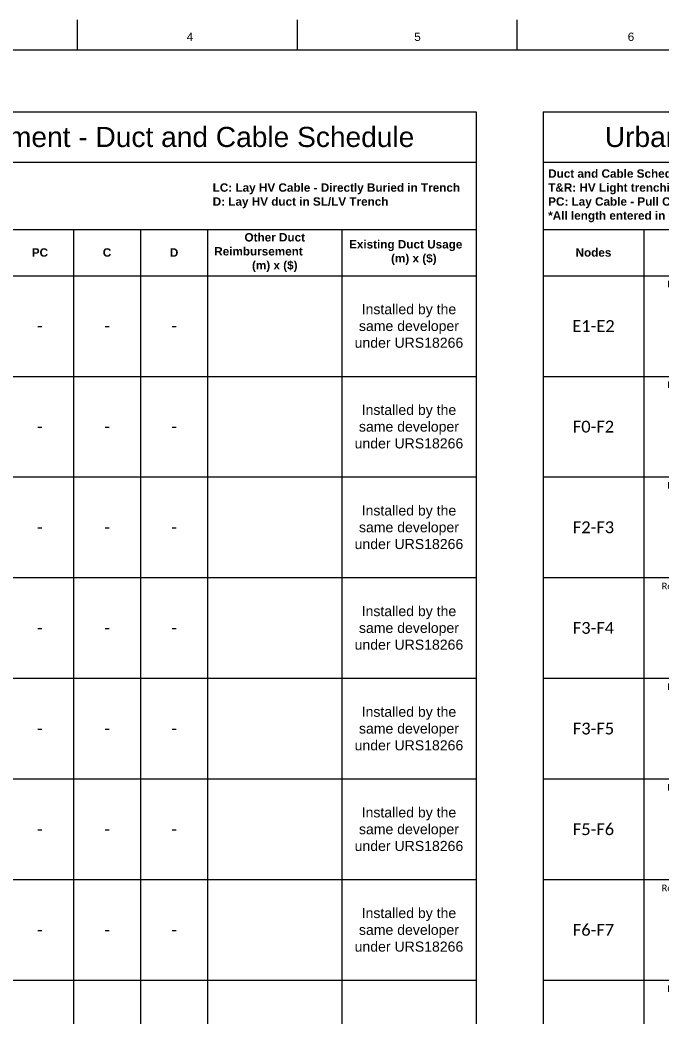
# Paper-space layout 'Duct B (2)' of a CAD drawing. Header units: metres, sheet in millimetres. Extents: x -9 to 824, y -9 to 577.
# Drawn here: x 194 to 385.4, y 280.2 to 577.4 of the extents above; entities that cross this region are included whole.
import ezdxf
from ezdxf.enums import TextEntityAlignment as Align

# ---------------------------------------------------------------- set-up
doc = ezdxf.new("R2010")
doc.units = ezdxf.units.M
doc.layers.get('0').update_dxf_attribs({"color": 6})
doc.layers.add('Notes', color=7, linetype='Continuous')
doc.styles.add('ARIAL', font='arial.ttf', dxfattribs={"height": 2})
doc.styles.get("Standard").update_dxf_attribs({"font": 'arial.ttf'})

# ---------------------------------------------------------------- blocks, each defined once
blk = doc.blocks.new('A1_FRAME_TITLE')
at = {"layer": 'Notes'}
for p, q in [((220.16, 574.39), (220.16, 583.39)), ((285.67, 574.39), (285.67, 583.39)), ((351.17, 574.39), (351.17, 583.39))]:
    blk.add_line(p, q, dxfattribs=at)
at = {"layer": 'Notes', "flags": 128}
blk.add_lwpolyline([(824.37, 574.39), (149.5, 574.39)], dxfattribs=at)
at = {"layer": 'Notes', "style": 'ARIAL'}
for s, p in [('4', (252.67, 577.12)), ('5', (320.5, 577.12)), ('6', (384.13, 577.12))]:
    blk.add_text(s, height=2.5, dxfattribs=at).set_placement(p)
at = {"layer": 'Notes', "style": 'ARIAL', "flags": 8}
blk.add_attdef('VERSION_NO', text='', height=1.5, rotation=90, dxfattribs=at).set_placement((261.75, 40.04), align=Align.MIDDLE_CENTER)
at = {"layer": 'Notes', "style": 'ARIAL'}
for tag, height, p in [('CAP_NO', 2, (496.37, 44.97)), ('IE_NUM', 2, (496.37, 38.97)), ('REF_1', 2, (321.87, 32.97)), ('GEN_WO', 2.5, (427.37, 32.97)), ('HV_SWITCH', 2, (496.37, 32.97)), ('REF_2', 2, (321.87, 26.97)), ('OH_WO', 2.5, (427.37, 26.97)), ('UBD_REF', 2, (496.37, 26.97)), ('REF_3', 2, (321.87, 20.97)), ('UG_WO', 2.5, (427.37, 20.97)), ('GIS_MAP_No', 2, (496.37, 20.97)), ('REF_4', 2, (321.87, 14.97)), ('SUB_WO', 2.5, (427.37, 14.97)), ('HV_OP_DIAG', 2, (496.37, 14.97)), ('LGA', 2, (496.37, 8.97))]:
    blk.add_attdef(tag, text='', height=height, dxfattribs=at).set_placement(p, align=Align.MIDDLE_LEFT)
for tag, height, p in [('T1', 4, (679.37, 41.13)), ('T2', 4, (679.37, 35.13)), ('REF_No_1', 2.5, (306.87, 32.97)), ('T3', 4, (679.37, 29.13)), ('REF_No_2', 2.5, (306.87, 26.97)), ('DRAWN', 2.5, (561.87, 25.97)), ('T4', 4, (679.37, 23.13)), ('NUM', 8, (791.37, 20.97)), ('REV', 8, (819.37, 20.97)), ('REF_No_3', 2.5, (306.87, 20.97)), ('DATE', 2.5, (561.87, 17.97)), ('T5', 4, (679.37, 17.13)), ('REF_No_4', 2.5, (306.87, 14.97)), ('T6', 4, (679.37, 11.13)), ('CHD', 2.5, (561.87, 9.97)), ('DESIGN', 2.5, (601.87, 9.97)), ('NS', 2.5, (789.8, 8.94)), ('SHTS', 2.5, (804.81, 8.95))]:
    blk.add_attdef(tag, text='', height=height, dxfattribs=at).set_placement(p, align=Align.MIDDLE_CENTER)
blk.add_attdef('scale', text='', height=2.5, dxfattribs=at).set_placement((560.29, 33.27), align=Align.CENTER)
blk.add_attdef('ExportID', (9.08, 2.39), '', height=2.5, dxfattribs=at)
at = {"layer": 'Notes', "style": 'ARIAL', "flags": 1}
for tag, p, height in [('ProjectType', (14.17, -26.8), 2.5), ('ProjectNumber', (23.56, -26.82), 0.1), ('DrawingNumber', (35.51, -26.8), 0.1), ('ProjectDescription', (47.56, -26.83), 0.1), ('ExportDate', (60.28, -26.79), 2.5), ('ExportUserName', (69.15, -26.8), 2.5), ('DesignerCompanyName', (81.48, -26.79), 2.5), ('ExportAreaOfInterest', (97.1, -26.81), 2.5), ('GIS_SUCCESS', (112, -26.78), 2.5), ('CAD_SUCCESS', (121.79, -26.78), 2.5), ('DEPOTCODE', (132.11, -26.88), 2.5), ('ExportCategories', (140.08, -26.8), 2.5), ('Comments', (154.38, -26.88), 2.5)]:
    blk.add_attdef(tag, p, '', height=height, dxfattribs=at)
blk = doc.blocks.new('*T437')
at = {"layer": 'Notes', "color": 0, "linetype": 'ByBlock', "lineweight": -2, "transparency": 16777216}
for p, q in [((0, 0), (300, 0)), ((0, 0), (0, -48.82)), ((300, 0), (300, -48.82)), ((0, -15), (300, -15)), ((0, -35), (300, -35)), ((30, -35), (30, -48.82)), ((70, -35), (70, -48.82)), ((100, -35), (100, -48.82)), ((120, -35), (120, -48.82)), ((140, -35), (140, -48.82)), ((160, -35), (160, -48.82)), ((180, -35), (180, -48.82)), ((200, -35), (200, -48.82)), ((220, -35), (220, -48.82)), ((260, -35), (260, -48.82)), ((0, -48.82), (30, -48.82)), ((100, -48.82), (120, -48.82)), ((220, -48.82), (300, -48.82))]:
    blk.add_line(p, q, dxfattribs=at)
at = {"layer": 'Notes', "linetype": 'ByBlock', "lineweight": -2, "transparency": 16777216}
for p, q in [((0, -48.82), (0, -468.82)), ((30, -48.82), (100, -48.82)), ((30, -48.82), (30, -468.82)), ((70, -48.82), (70, -468.82)), ((100, -48.82), (100, -468.82)), ((120, -48.82), (220, -48.82)), ((120, -48.82), (120, -468.82)), ((140, -48.82), (140, -468.82)), ((160, -48.82), (160, -468.82)), ((180, -48.82), (180, -468.82)), ((200, -48.82), (200, -468.82)), ((220, -48.82), (220, -468.82)), ((260, -48.82), (260, -468.82)), ((300, -48.82), (300, -468.82)), ((0, -78.82), (300, -78.82)), ((0, -108.82), (300, -108.82)), ((0, -138.82), (300, -138.82)), ((0, -168.82), (300, -168.82)), ((0, -198.82), (300, -198.82)), ((0, -228.82), (300, -228.82)), ((0, -258.82), (300, -258.82)), ((0, -288.82), (300, -288.82)), ((0, -318.82), (300, -318.82)), ((0, -348.82), (300, -348.82)), ((0, -378.82), (300, -378.82)), ((0, -408.82), (300, -408.82)), ((0, -438.82), (300, -438.82)), ((0, -468.82), (300, -468.82))]:
    blk.add_line(p, q, dxfattribs=at)
at = {"layer": 'Notes', "color": 0, "lineweight": 35, "transparency": 16777216}
for s, insert, char_height, width, attachment_point in [('Urban Subdivision Related Reimbursement - Duct and Cable Schedule', (150, -7.5), 6, 297, 5), ('{\\fArial|b1|i0|c0|p34;Duct and Cable Schedule codes:\\PT&R: HV Light trenching & reinstatement\\PPC: Lay Cable - Pull Conductor through Ducts\\P*All length entered in meters (m)}', (1.5, -25), 2.5, 97, 4), ('{\\fArial|b1|i0|c0|p34;LD: Lay HV 125mm Ducts in Trench\\PC: Cable - Materials}', (101.5, -25), 2.5, 117, 4), ('{\\fArial|b1|i0|c0|p34;LC: Lay HV Cable - Directly Buried in Trench\\PD: Lay HV duct in SL/LV Trench}', (221.5, -25), 2.5, 77, 4), ('{\\fArial|b1|i0|c0|p34;Route Length     (m)}', (85, -41.91), 2.5, 27, 5), ('{\\fArial|b1|i0|c0|p34;Other Duct Reimbursement            (m) x ($) }', (240, -41.91), 2.5, 37, 5), ('{\\fArial|b1|i0|c0|p34;Existing Duct Usage       (m) x ($)}', (280, -41.91), 2.5, 37, 5), ('{\\fArial|b1|i0|c0|p34;Nodes}', (15, -41.91), 2.5, 27, 5), ('{\\fArial|b1|i0|c0|p34;Configuration}', (50, -41.91), 2.5, 37, 5), ('{\\fArial|b1|i0|c0|p34;T&R}', (110, -41.91), 2.5, 17, 5), ('{\\fArial|b1|i0|c0|p34;LD}', (130, -41.91), 2.5, 17, 5), ('{\\fArial|b1|i0|c0|p34;LC}', (150, -41.91), 2.5, 17, 5), ('{\\fArial|b1|i0|c0|p34;PC}', (170, -41.91), 2.5, 17, 5), ('{\\fArial|b1|i0|c0|p34;C}', (190, -41.91), 2.5, 17, 5), ('{\\fArial|b1|i0|c0|p34;D}', (210, -41.91), 2.5, 17, 5), ('{\\fCalibri|b0|i0|c0;\\C7;Existing Ducts', (50, -50.32), 2, 37, 2), ('Installed by the same developer under URS18266', (280, -63.82), 3, 37, 5), ('{\\fCalibri|b0|i0|c0;\\C7;A0-B2', (15, -63.82), 3.5278, 27, 5), ('{\\fCalibri|b0|i0|c0|p34;\\C7;28', (85, -63.82), 3.5278, 27, 5), ('{\\fCalibri|b0|i0|c0;\\C7;-', (110, -63.82), 3.5278, 17, 5), ('{\\fCalibri|b0|i0|c0;\\C7;-', (130, -63.82), 3.5278, 17, 5), ('{\\fCalibri|b0|i0|c0;\\C7;-', (150, -63.82), 3.5278, 17, 5), ('{\\fCalibri|b0|i0|c0;\\C7;-', (170, -63.82), 3.5278, 17, 5), ('{\\fCalibri|b0|i0|c0;\\C7;-', (190, -63.82), 3.5278, 17, 5), ('{\\fCalibri|b0|i0|c0;\\C7;-', (210, -63.82), 3.5278, 17, 5), ('{\\fCalibri|b0|i0|c0;\\C7;', (240, -63.82), 3.5278, 37, 5), ('{\\fCalibri|b0|i0|c0;\\C7;Existing Ducts', (50, -80.32), 2, 37, 2), ('Installed by the same developer under URS18266', (280, -93.82), 3, 37, 5), ('{\\fCalibri|b0|i0|c0;\\C7;B2-B3', (15, -93.82), 3.5278, 27, 5), ('{\\fCalibri|b0|i0|c0;\\C7;56', (85, -93.82), 3.5278, 27, 5), ('{\\fCalibri|b0|i0|c0;\\C7;-', (110, -93.82), 3.5278, 17, 5), ('{\\fCalibri|b0|i0|c0;\\C7;-', (130, -93.82), 3.5278, 17, 5), ('{\\fCalibri|b0|i0|c0;\\C7;-', (150, -93.82), 3.5278, 17, 5), ('{\\fCalibri|b0|i0|c0;\\C7;-', (170, -93.82), 3.5278, 17, 5), ('{\\fCalibri|b0|i0|c0;\\C7;-', (190, -93.82), 3.5278, 17, 5), ('{\\fCalibri|b0|i0|c0;\\C7;-', (210, -93.82), 3.5278, 17, 5), ('{\\fCalibri|b0|i0|c0;\\C7;', (240, -93.82), 3.5278, 37, 5), ('{\\fCalibri|b0|i0|c0;\\C7;Existing Ducts', (50, -110.32), 2, 37, 2), ('Installed by the same developer under URS18266', (280, -123.82), 3, 37, 5), ('{\\fCalibri|b0|i0|c0;\\C7;B3-D0', (15, -123.82), 3.5278, 27, 5), ('{\\fCalibri|b0|i0|c0;\\C7;7', (85, -123.82), 3.5278, 27, 5), ('{\\fCalibri|b0|i0|c0;\\C7;-', (110, -123.82), 3.5278, 17, 5), ('{\\fCalibri|b0|i0|c0;\\C7;-', (130, -123.82), 3.5278, 17, 5), ('{\\fCalibri|b0|i0|c0;\\C7;-', (150, -123.82), 3.5278, 17, 5), ('{\\fCalibri|b0|i0|c0;\\C7;-', (170, -123.82), 3.5278, 17, 5), ('{\\fCalibri|b0|i0|c0;\\C7;-', (190, -123.82), 3.5278, 17, 5), ('{\\fCalibri|b0|i0|c0;\\C7;-', (210, -123.82), 3.5278, 17, 5), ('{\\fCalibri|b0|i0|c0;\\C7;', (240, -123.82), 3.5278, 37, 5), ('{\\fCalibri|b0|i0|c0;\\C7;Existing Ducts', (50, -140.32), 2, 37, 2), ('Installed by the same developer under URS18266', (280, -153.82), 3, 37, 5), ('{\\fCalibri|b0|i0|c0;\\C7;D0-D3', (15, -153.82), 3.5278, 27, 5), ('{\\fCalibri|b0|i0|c0;\\C7;18', (85, -153.82), 3.5278, 27, 5), ('{\\fCalibri|b0|i0|c0;\\C7;-', (110, -153.82), 3.5278, 17, 5), ('{\\fCalibri|b0|i0|c0;\\C7;-', (130, -153.82), 3.5278, 17, 5), ('{\\fCalibri|b0|i0|c0;\\C7;-', (150, -153.82), 3.5278, 17, 5), ('{\\fCalibri|b0|i0|c0;\\C7;-', (170, -153.82), 3.5278, 17, 5), ('{\\fCalibri|b0|i0|c0;\\C7;-', (190, -153.82), 3.5278, 17, 5), ('{\\fCalibri|b0|i0|c0;\\C7;-', (210, -153.82), 3.5278, 17, 5), ('{\\fCalibri|b0|i0|c0;\\C7;', (240, -153.82), 3.5278, 37, 5), ('{\\fCalibri|b0|i0|c0;\\C7;Existing Ducts', (50, -170.32), 2, 37, 2), ('Installed by the same developer under URS18266', (280, -183.82), 3, 37, 5), ('{\\fCalibri|b0|i0|c0;\\C7;D3-Z', (15, -183.82), 3.5278, 27, 5), ('{\\fCalibri|b0|i0|c0;\\C7;32', (85, -183.82), 3.5278, 27, 5), ('{\\fCalibri|b0|i0|c0;\\C7;-', (110, -183.82), 3.5278, 17, 5), ('{\\fCalibri|b0|i0|c0;\\C7;-', (130, -183.82), 3.5278, 17, 5), ('{\\fCalibri|b0|i0|c0;\\C7;-', (150, -183.82), 3.5278, 17, 5), ('{\\fCalibri|b0|i0|c0;\\C7;-', (170, -183.82), 3.5278, 17, 5), ('{\\fCalibri|b0|i0|c0;\\C7;-', (190, -183.82), 3.5278, 17, 5), ('{\\fCalibri|b0|i0|c0;\\C7;-', (210, -183.82), 3.5278, 17, 5), ('{\\fCalibri|b0|i0|c0;\\C7;', (240, -183.82), 3.5278, 37, 5), ('{\\fCalibri|b0|i0|c0;\\C7;Road Crossing Installed Under DTE', (50, -200.32), 2, 37, 2), ('Installed by the same developer under URS18266', (280, -213.82), 3, 37, 5), ('{\\fCalibri|b0|i0|c0;\\C7;Z-E0', (15, -213.82), 3.5278, 27, 5), ('{\\fCalibri|b0|i0|c0;\\C7;31', (85, -213.82), 3.5278, 27, 5), ('{\\fCalibri|b0|i0|c0;\\C7;-', (110, -213.82), 3.5278, 17, 5), ('{\\fCalibri|b0|i0|c0;\\C7;-', (130, -213.82), 3.5278, 17, 5), ('{\\fCalibri|b0|i0|c0;\\C7;-', (150, -213.82), 3.5278, 17, 5), ('{\\fCalibri|b0|i0|c0;\\C7;-', (170, -213.82), 3.5278, 17, 5), ('{\\fCalibri|b0|i0|c0;\\C7;-', (190, -213.82), 3.5278, 17, 5), ('{\\fCalibri|b0|i0|c0;\\C7;-', (210, -213.82), 3.5278, 17, 5), ('{\\fCalibri|b0|i0|c0;\\C7;', (240, -213.82), 3.5278, 37, 5), ('{\\fCalibri|b0|i0|c0;\\C7;Road Crossing Installed Under DTE', (50, -230.32), 2, 37, 2), ('Installed by the same developer under URS18266', (280, -243.82), 3, 37, 5), ('{\\fCalibri|b0|i0|c0;\\C7;E0-E3', (15, -243.82), 3.5278, 27, 5), ('{\\fCalibri|b0|i0|c0;\\C7;13', (85, -243.82), 3.5278, 27, 5), ('{\\fCalibri|b0|i0|c0;\\C7;-', (110, -243.82), 3.5278, 17, 5), ('{\\fCalibri|b0|i0|c0;\\C7;-', (130, -243.82), 3.5278, 17, 5), ('{\\fCalibri|b0|i0|c0;\\C7;-', (150, -243.82), 3.5278, 17, 5), ('{\\fCalibri|b0|i0|c0;\\C7;-', (170, -243.82), 3.5278, 17, 5), ('{\\fCalibri|b0|i0|c0;\\C7;-', (190, -243.82), 3.5278, 17, 5), ('{\\fCalibri|b0|i0|c0;\\C7;-', (210, -243.82), 3.5278, 17, 5), ('{\\fCalibri|b0|i0|c0;\\C7;', (240, -243.82), 3.5278, 37, 5), ('{\\fCalibri|b0|i0|c0;\\C7;New Footpath Ducts', (50, -260.32), 2, 37, 2), ('{\\fCalibri|b0|i0|c0;\\C7;E3-E4', (15, -273.82), 3.5278, 27, 5), ('{\\fCalibri|b0|i0|c0;\\C7;13', (85, -273.82), 3.5278, 27, 5), ('{\\fCalibri|b0|i0|c0;\\C7;-', (110, -273.82), 3.5278, 17, 5), ('{\\fCalibri|b0|i0|c0;\\C7;-', (130, -273.82), 3.5278, 17, 5), ('{\\fCalibri|b0|i0|c0;\\C7;-', (150, -273.82), 3.5278, 17, 5), ('{\\fCalibri|b0|i0|c0;\\C7;-', (170, -273.82), 3.5278, 17, 5), ('{\\fCalibri|b0|i0|c0;\\C7;-', (190, -273.82), 3.5278, 17, 5), ('{\\fCalibri|b0|i0|c0;\\C7;-', (210, -273.82), 3.5278, 17, 5), ('{\\fCalibri|b0|i0|c0;\\C7;', (240, -273.82), 3.5278, 37, 5), ('{\\fCalibri|b0|i0|c0;\\C7;-', (280, -273.82), 3.5278, 37, 5), ('{\\fCalibri|b0|i0|c0;\\C7;New Footpath Ducts', (50, -290.32), 2, 37, 2), ('{\\fCalibri|b0|i0|c0;\\C7;E4-F0', (15, -303.82), 3.5278, 27, 5), ('{\\fCalibri|b0|i0|c0;\\C7;27', (85, -303.82), 3.5278, 27, 5), ('{\\fCalibri|b0|i0|c0;\\C7;-', (110, -303.82), 3.5278, 17, 5), ('{\\fCalibri|b0|i0|c0;\\C7;-', (130, -303.82), 3.5278, 17, 5), ('{\\fCalibri|b0|i0|c0;\\C7;-', (150, -303.82), 3.5278, 17, 5), ('{\\fCalibri|b0|i0|c0;\\C7;-', (170, -303.82), 3.5278, 17, 5), ('{\\fCalibri|b0|i0|c0;\\C7;-', (190, -303.82), 3.5278, 17, 5), ('{\\fCalibri|b0|i0|c0;\\C7;-', (210, -303.82), 3.5278, 17, 5), ('{\\fCalibri|b0|i0|c0;\\C7;', (240, -303.82), 3.5278, 37, 5), ('{\\fCalibri|b0|i0|c0;\\C7;-', (280, -303.82), 3.5278, 37, 5), ('{\\fCalibri|b0|i0|c0;\\C7;Road Crossing Installed Under DTE', (50, -320.32), 2, 37, 2), ('{\\fCalibri|b0|i0|c0;\\C7;F0-F1', (15, -333.82), 3.5278, 27, 5), ('{\\fCalibri|b0|i0|c0;\\C7;18', (85, -333.82), 3.5278, 27, 5), ('{\\fCalibri|b0|i0|c0;\\C7;-', (110, -333.82), 3.5278, 17, 5), ('{\\fCalibri|b0|i0|c0;\\C7;-', (130, -333.82), 3.5278, 17, 5), ('{\\fCalibri|b0|i0|c0;\\C7;-', (150, -333.82), 3.5278, 17, 5), ('{\\fCalibri|b0|i0|c0;\\C7;-', (170, -333.82), 3.5278, 17, 5), ('{\\fCalibri|b0|i0|c0;\\C7;-', (190, -333.82), 3.5278, 17, 5), ('{\\fCalibri|b0|i0|c0;\\C7;-', (210, -333.82), 3.5278, 17, 5), ('{\\fCalibri|b0|i0|c0;\\C7;', (240, -333.82), 3.5278, 37, 5), ('{\\fCalibri|b0|i0|c0;\\C7;-', (280, -333.82), 3.5278, 37, 5), ('{\\fCalibri|b0|i0|c0;\\C7;New Footpath Ducts', (50, -350.32), 2, 37, 2), ('{\\fCalibri|b0|i0|c0;\\C7;F1-E5', (15, -363.82), 3.5278, 27, 5), ('{\\fCalibri|b0|i0|c0;\\C7;6', (85, -363.82), 3.5278, 27, 5), ('{\\fCalibri|b0|i0|c0;\\C7;-', (110, -363.82), 3.5278, 17, 5), ('{\\fCalibri|b0|i0|c0;\\C7;-', (130, -363.82), 3.5278, 17, 5), ('{\\fCalibri|b0|i0|c0;\\C7;-', (150, -363.82), 3.5278, 17, 5), ('{\\fCalibri|b0|i0|c0;\\C7;-', (170, -363.82), 3.5278, 17, 5), ('{\\fCalibri|b0|i0|c0;\\C7;-', (190, -363.82), 3.5278, 17, 5), ('{\\fCalibri|b0|i0|c0;\\C7;-', (210, -363.82), 3.5278, 17, 5), ('{\\fCalibri|b0|i0|c0;\\C7;', (240, -363.82), 3.5278, 37, 5), ('{\\fCalibri|b0|i0|c0;\\C7;-', (280, -363.82), 3.5278, 37, 5), ('{\\fCalibri|b0|i0|c0;\\C7;New Footpath Ducts', (50, -380.32), 2, 37, 2), ('{\\fCalibri|b0|i0|c0;\\C7;E5-E6', (15, -393.82), 3.5278, 27, 5), ('{\\fCalibri|b0|i0|c0;\\C7;13', (85, -393.82), 3.5278, 27, 5), ('{\\fCalibri|b0|i0|c0;\\C7;-', (110, -393.82), 3.5278, 17, 5), ('{\\fCalibri|b0|i0|c0;\\C7;-', (130, -393.82), 3.5278, 17, 5), ('{\\fCalibri|b0|i0|c0;\\C7;-', (150, -393.82), 3.5278, 17, 5), ('{\\fCalibri|b0|i0|c0;\\C7;-', (170, -393.82), 3.5278, 17, 5), ('{\\fCalibri|b0|i0|c0;\\C7;-', (190, -393.82), 3.5278, 17, 5), ('{\\fCalibri|b0|i0|c0;\\C7;-', (210, -393.82), 3.5278, 17, 5), ('{\\fCalibri|b0|i0|c0;\\C7;', (240, -393.82), 3.5278, 37, 5), ('{\\fCalibri|b0|i0|c0;\\C7;-', (280, -393.82), 3.5278, 37, 5), ('{\\fCalibri|b0|i0|c0;\\C7;New Footpath Ducts', (50, -410.32), 2, 37, 2), ('{\\fCalibri|b0|i0|c0;\\C7;E6-E7', (15, -423.82), 3.5278, 27, 5), ('{\\fCalibri|b0|i0|c0;\\C7;16', (85, -423.82), 3.5278, 27, 5), ('{\\fCalibri|b0|i0|c0;\\C7;-', (110, -423.82), 3.5278, 17, 5), ('{\\fCalibri|b0|i0|c0;\\C7;-', (130, -423.82), 3.5278, 17, 5), ('{\\fCalibri|b0|i0|c0;\\C7;-', (150, -423.82), 3.5278, 17, 5), ('{\\fCalibri|b0|i0|c0;\\C7;-', (170, -423.82), 3.5278, 17, 5), ('{\\fCalibri|b0|i0|c0;\\C7;-', (190, -423.82), 3.5278, 17, 5), ('{\\fCalibri|b0|i0|c0;\\C7;-', (210, -423.82), 3.5278, 17, 5), ('{\\fCalibri|b0|i0|c0;\\C7;', (240, -423.82), 3.5278, 37, 5), ('{\\fCalibri|b0|i0|c0;\\C7;-', (280, -423.82), 3.5278, 37, 5), ('{\\fCalibri|b0|i0|c0;\\C7;New Footpath Ducts', (50, -440.32), 2, 37, 2), ('{\\fCalibri|b0|i0|c0;\\C7;E0-E1', (15, -453.82), 3.5278, 27, 5), ('{\\fCalibri|b0|i0|c0;\\C7;70', (85, -453.82), 3.5278, 27, 5), ('{\\fCalibri|b0|i0|c0;\\C7;-', (110, -453.82), 3.5278, 17, 5), ('{\\fCalibri|b0|i0|c0;\\C7;-', (130, -453.82), 3.5278, 17, 5), ('{\\fCalibri|b0|i0|c0;\\C7;-', (150, -453.82), 3.5278, 17, 5), ('{\\fCalibri|b0|i0|c0;\\C7;-', (170, -453.82), 3.5278, 17, 5), ('{\\fCalibri|b0|i0|c0;\\C7;-', (190, -453.82), 3.5278, 17, 5), ('{\\fCalibri|b0|i0|c0;\\C7;-', (210, -453.82), 3.5278, 17, 5), ('{\\fCalibri|b0|i0|c0;\\C7;', (240, -453.82), 3.5278, 37, 5), ('{\\fCalibri|b0|i0|c0;\\C7;-', (280, -453.82), 3.5278, 37, 5)]:
    blk.add_mtext(s, dxfattribs=dict(at, insert=insert, char_height=char_height, width=width, attachment_point=attachment_point))
blk = doc.blocks.new('*T438')
at = {"layer": 'Notes', "color": 0, "linetype": 'ByBlock', "lineweight": -2, "transparency": 16777216}
for p, q in [((0, 0), (300, 0)), ((0, 0), (0, -48.82)), ((300, 0), (300, -48.82)), ((0, -15), (300, -15)), ((0, -35), (300, -35)), ((30, -35), (30, -48.82)), ((70, -35), (70, -48.82)), ((100, -35), (100, -48.82)), ((120, -35), (120, -48.82)), ((140, -35), (140, -48.82)), ((160, -35), (160, -48.82)), ((180, -35), (180, -48.82)), ((200, -35), (200, -48.82)), ((220, -35), (220, -48.82)), ((260, -35), (260, -48.82)), ((0, -48.82), (30, -48.82)), ((100, -48.82), (120, -48.82)), ((220, -48.82), (300, -48.82)), ((0, -408.82), (0, -468.82)), ((0, -438.82), (30, -438.82)), ((30, -438.82), (30, -468.82)), ((0, -468.82), (70, -468.82))]:
    blk.add_line(p, q, dxfattribs=at)
at = {"layer": 'Notes', "linetype": 'ByBlock', "lineweight": -2, "transparency": 16777216}
for p, q in [((0, -48.82), (0, -408.82)), ((30, -48.82), (100, -48.82)), ((30, -48.82), (30, -438.82)), ((70, -48.82), (70, -468.82)), ((100, -48.82), (100, -468.82)), ((120, -48.82), (220, -48.82)), ((120, -48.82), (120, -468.82)), ((140, -48.82), (140, -468.82)), ((160, -48.82), (160, -468.82)), ((180, -48.82), (180, -468.82)), ((200, -48.82), (200, -468.82)), ((220, -48.82), (220, -468.82)), ((260, -48.82), (260, -468.82)), ((300, -48.82), (300, -468.82)), ((0, -78.82), (300, -78.82)), ((0, -108.82), (300, -108.82)), ((0, -138.82), (300, -138.82)), ((0, -168.82), (300, -168.82)), ((0, -198.82), (300, -198.82)), ((0, -228.82), (300, -228.82)), ((0, -258.82), (300, -258.82)), ((0, -288.82), (300, -288.82)), ((0, -318.82), (300, -318.82)), ((0, -348.82), (300, -348.82)), ((0, -378.82), (300, -378.82)), ((0, -408.82), (300, -408.82)), ((30, -438.82), (300, -438.82)), ((70, -468.82), (300, -468.82))]:
    blk.add_line(p, q, dxfattribs=at)
at = {"layer": 'Notes', "color": 0, "lineweight": 35, "transparency": 16777216}
for s, insert, char_height, width, attachment_point in [('Urban Subdivision Related Reimbursement - Duct and Cable Schedule', (150, -7.5), 6, 297, 5), ('{\\fArial|b1|i0|c0|p34;Duct and Cable Schedule codes:\\PT&R: HV Light trenching & reinstatement\\PPC: Lay Cable - Pull Conductor through Ducts\\P*All length entered in meters (m)}', (1.5, -25), 2.5, 97, 4), ('{\\fArial|b1|i0|c0|p34;LD: Lay HV 125mm Ducts in Trench\\PC: Cable - Materials}', (101.5, -25), 2.5, 117, 4), ('{\\fArial|b1|i0|c0|p34;LC: Lay HV Cable - Directly Buried in Trench\\PD: Lay HV duct in SL/LV Trench}', (221.5, -25), 2.5, 77, 4), ('{\\fArial|b1|i0|c0|p34;Route Length     (m)}', (85, -41.91), 2.5, 27, 5), ('{\\fArial|b1|i0|c0|p34;Other Duct Reimbursement            (m) x ($) }', (240, -41.91), 2.5, 37, 5), ('{\\fArial|b1|i0|c0|p34;Existing Duct Usage       (m) x ($)}', (280, -41.91), 2.5, 37, 5), ('{\\fArial|b1|i0|c0|p34;Nodes}', (15, -41.91), 2.5, 27, 5), ('{\\fArial|b1|i0|c0|p34;Configuration}', (50, -41.91), 2.5, 37, 5), ('{\\fArial|b1|i0|c0|p34;T&R}', (110, -41.91), 2.5, 17, 5), ('{\\fArial|b1|i0|c0|p34;LD}', (130, -41.91), 2.5, 17, 5), ('{\\fArial|b1|i0|c0|p34;LC}', (150, -41.91), 2.5, 17, 5), ('{\\fArial|b1|i0|c0|p34;PC}', (170, -41.91), 2.5, 17, 5), ('{\\fArial|b1|i0|c0|p34;C}', (190, -41.91), 2.5, 17, 5), ('{\\fArial|b1|i0|c0|p34;D}', (210, -41.91), 2.5, 17, 5), ('{\\fCalibri|b0|i0|c0;\\C7;New Footpath Ducts', (50, -50.32), 2, 37, 2), ('{\\fCalibri|b0|i0|c0;\\C7;E1-E2', (15, -63.82), 3.5278, 27, 5), ('{\\fCalibri|b0|i0|c0;\\C7;16', (85, -63.82), 3.5278, 27, 5), ('{\\fCalibri|b0|i0|c0;\\C7;-', (110, -63.82), 3.5278, 17, 5), ('{\\fCalibri|b0|i0|c0;\\C7;-', (130, -63.82), 3.5278, 17, 5), ('{\\fCalibri|b0|i0|c0;\\C7;-', (150, -63.82), 3.5278, 17, 5), ('{\\fCalibri|b0|i0|c0;\\C7;-', (170, -63.82), 3.5278, 17, 5), ('{\\fCalibri|b0|i0|c0;\\C7;-', (190, -63.82), 3.5278, 17, 5), ('{\\fCalibri|b0|i0|c0;\\C7;-', (210, -63.82), 3.5278, 17, 5), ('{\\fCalibri|b0|i0|c0;\\C7;', (240, -63.82), 3.5278, 37, 5), ('{\\fCalibri|b0|i0|c0;\\C7;-', (280, -63.82), 3.5278, 37, 5), ('{\\fCalibri|b0|i0|c0;\\C7;New Footpath Ducts', (50, -80.32), 2, 37, 2), ('{\\fCalibri|b0|i0|c0;\\C7;F0-F2', (15, -93.82), 3.5278, 27, 5), ('{\\fCalibri|b0|i0|c0;\\C7;24', (85, -93.82), 3.5278, 27, 5), ('{\\fCalibri|b0|i0|c0;\\C7;-', (110, -93.82), 3.5278, 17, 5), ('{\\fCalibri|b0|i0|c0;\\C7;-', (130, -93.82), 3.5278, 17, 5), ('{\\fCalibri|b0|i0|c0;\\C7;-', (150, -93.82), 3.5278, 17, 5), ('{\\fCalibri|b0|i0|c0;\\C7;-', (170, -93.82), 3.5278, 17, 5), ('{\\fCalibri|b0|i0|c0;\\C7;-', (190, -93.82), 3.5278, 17, 5), ('{\\fCalibri|b0|i0|c0;\\C7;-', (210, -93.82), 3.5278, 17, 5), ('{\\fCalibri|b0|i0|c0;\\C7;', (240, -93.82), 3.5278, 37, 5), ('{\\fCalibri|b0|i0|c0;\\C7;-', (280, -93.82), 3.5278, 37, 5), ('{\\fCalibri|b0|i0|c0;\\C7;New Footpath Ducts', (50, -110.32), 2, 37, 2), ('{\\fCalibri|b0|i0|c0;\\C7;F2-F3', (15, -123.82), 3.5278, 27, 5), ('{\\fCalibri|b0|i0|c0;\\C7;29', (85, -123.82), 3.5278, 27, 5), ('{\\fCalibri|b0|i0|c0;\\C7;-', (110, -123.82), 3.5278, 17, 5), ('{\\fCalibri|b0|i0|c0;\\C7;-', (130, -123.82), 3.5278, 17, 5), ('{\\fCalibri|b0|i0|c0;\\C7;-', (150, -123.82), 3.5278, 17, 5), ('{\\fCalibri|b0|i0|c0;\\C7;-', (170, -123.82), 3.5278, 17, 5), ('{\\fCalibri|b0|i0|c0;\\C7;-', (190, -123.82), 3.5278, 17, 5), ('{\\fCalibri|b0|i0|c0;\\C7;-', (210, -123.82), 3.5278, 17, 5), ('{\\fCalibri|b0|i0|c0;\\C7;', (240, -123.82), 3.5278, 37, 5), ('{\\fCalibri|b0|i0|c0;\\C7;-', (280, -123.82), 3.5278, 37, 5), ('{\\fCalibri|b0|i0|c0;\\C7;Road Crossing Installed Under DTE', (50, -140.32), 2, 37, 2), ('{\\fCalibri|b0|i0|c0;\\C7;F3-F4', (15, -153.82), 3.5278, 27, 5), ('{\\fCalibri|b0|i0|c0;\\C7;18', (85, -153.82), 3.5278, 27, 5), ('{\\fCalibri|b0|i0|c0;\\C7;-', (110, -153.82), 3.5278, 17, 5), ('{\\fCalibri|b0|i0|c0;\\C7;-', (130, -153.82), 3.5278, 17, 5), ('{\\fCalibri|b0|i0|c0;\\C7;-', (150, -153.82), 3.5278, 17, 5), ('{\\fCalibri|b0|i0|c0;\\C7;-', (170, -153.82), 3.5278, 17, 5), ('{\\fCalibri|b0|i0|c0;\\C7;-', (190, -153.82), 3.5278, 17, 5), ('{\\fCalibri|b0|i0|c0;\\C7;-', (210, -153.82), 3.5278, 17, 5), ('{\\fCalibri|b0|i0|c0;\\C7;', (240, -153.82), 3.5278, 37, 5), ('{\\fCalibri|b0|i0|c0;\\C7;-', (280, -153.82), 3.5278, 37, 5), ('{\\fCalibri|b0|i0|c0;\\C7;New Footpath Ducts', (50, -170.32), 2, 37, 2), ('{\\fCalibri|b0|i0|c0;\\C7;F3-F5', (15, -183.82), 3.5278, 27, 5), ('{\\fCalibri|b0|i0|c0;\\C7;13', (85, -183.82), 3.5278, 27, 5), ('{\\fCalibri|b0|i0|c0;\\C7;-', (110, -183.82), 3.5278, 17, 5), ('{\\fCalibri|b0|i0|c0;\\C7;-', (130, -183.82), 3.5278, 17, 5), ('{\\fCalibri|b0|i0|c0;\\C7;-', (150, -183.82), 3.5278, 17, 5), ('{\\fCalibri|b0|i0|c0;\\C7;-', (170, -183.82), 3.5278, 17, 5), ('{\\fCalibri|b0|i0|c0;\\C7;-', (190, -183.82), 3.5278, 17, 5), ('{\\fCalibri|b0|i0|c0;\\C7;-', (210, -183.82), 3.5278, 17, 5), ('{\\fCalibri|b0|i0|c0;\\C7;', (240, -183.82), 3.5278, 37, 5), ('{\\fCalibri|b0|i0|c0;\\C7;-', (280, -183.82), 3.5278, 37, 5), ('{\\fCalibri|b0|i0|c0;\\C7;New Footpath Ducts', (50, -200.32), 2, 37, 2), ('{\\fCalibri|b0|i0|c0;\\C7;F5-F6', (15, -213.82), 3.5278, 27, 5), ('{\\fCalibri|b0|i0|c0;\\C7;23', (85, -213.82), 3.5278, 27, 5), ('{\\fCalibri|b0|i0|c0;\\C7;-', (110, -213.82), 3.5278, 17, 5), ('{\\fCalibri|b0|i0|c0;\\C7;-', (130, -213.82), 3.5278, 17, 5), ('{\\fCalibri|b0|i0|c0;\\C7;-', (150, -213.82), 3.5278, 17, 5), ('{\\fCalibri|b0|i0|c0;\\C7;-', (170, -213.82), 3.5278, 17, 5), ('{\\fCalibri|b0|i0|c0;\\C7;-', (190, -213.82), 3.5278, 17, 5), ('{\\fCalibri|b0|i0|c0;\\C7;-', (210, -213.82), 3.5278, 17, 5), ('{\\fCalibri|b0|i0|c0;\\C7;', (240, -213.82), 3.5278, 37, 5), ('{\\fCalibri|b0|i0|c0;\\C7;-', (280, -213.82), 3.5278, 37, 5), ('{\\fCalibri|b0|i0|c0;\\C7;Road Crossing Installed Under DTE', (50, -230.32), 2, 37, 2), ('{\\fCalibri|b0|i0|c0;\\C7;F6-F7', (15, -243.82), 3.5278, 27, 5), ('{\\fCalibri|b0|i0|c0;\\C7;18', (85, -243.82), 3.5278, 27, 5), ('{\\fCalibri|b0|i0|c0;\\C7;-', (110, -243.82), 3.5278, 17, 5), ('{\\fCalibri|b0|i0|c0;\\C7;-', (130, -243.82), 3.5278, 17, 5), ('{\\fCalibri|b0|i0|c0;\\C7;-', (150, -243.82), 3.5278, 17, 5), ('{\\fCalibri|b0|i0|c0;\\C7;-', (170, -243.82), 3.5278, 17, 5), ('{\\fCalibri|b0|i0|c0;\\C7;-', (190, -243.82), 3.5278, 17, 5), ('{\\fCalibri|b0|i0|c0;\\C7;-', (210, -243.82), 3.5278, 17, 5), ('{\\fCalibri|b0|i0|c0;\\C7;', (240, -243.82), 3.5278, 37, 5), ('{\\fCalibri|b0|i0|c0;\\C7;-', (280, -243.82), 3.5278, 37, 5), ('{\\fCalibri|b0|i0|c0;\\C7;New Footpath Ducts', (50, -260.32), 2, 37, 2), ('{\\fCalibri|b0|i0|c0;\\C7;F7-G2', (15, -273.82), 3.5278, 27, 5), ('{\\fCalibri|b0|i0|c0;\\C7;13', (85, -273.82), 3.5278, 27, 5), ('{\\fCalibri|b0|i0|c0;\\C7;-', (110, -273.82), 3.5278, 17, 5), ('{\\fCalibri|b0|i0|c0;\\C7;-', (130, -273.82), 3.5278, 17, 5), ('{\\fCalibri|b0|i0|c0;\\C7;-', (150, -273.82), 3.5278, 17, 5), ('{\\fCalibri|b0|i0|c0;\\C7;-', (170, -273.82), 3.5278, 17, 5), ('{\\fCalibri|b0|i0|c0;\\C7;-', (190, -273.82), 3.5278, 17, 5), ('{\\fCalibri|b0|i0|c0;\\C7;-', (210, -273.82), 3.5278, 17, 5), ('{\\fCalibri|b0|i0|c0;\\C7;', (240, -273.82), 3.5278, 37, 5), ('{\\fCalibri|b0|i0|c0;\\C7;-', (280, -273.82), 3.5278, 37, 5), ('{\\fCalibri|b0|i0|c0;\\C7;New Footpath Ducts', (50, -290.32), 2, 37, 2), ('{\\fCalibri|b0|i0|c0;\\C7;F6-G3', (15, -303.82), 3.5278, 27, 5), ('{\\fCalibri|b0|i0|c0;\\C7;27', (85, -303.82), 3.5278, 27, 5), ('{\\fCalibri|b0|i0|c0;\\C7;-', (110, -303.82), 3.5278, 17, 5), ('{\\fCalibri|b0|i0|c0;\\C7;-', (130, -303.82), 3.5278, 17, 5), ('{\\fCalibri|b0|i0|c0;\\C7;-', (150, -303.82), 3.5278, 17, 5), ('{\\fCalibri|b0|i0|c0;\\C7;-', (170, -303.82), 3.5278, 17, 5), ('{\\fCalibri|b0|i0|c0;\\C7;-', (190, -303.82), 3.5278, 17, 5), ('{\\fCalibri|b0|i0|c0;\\C7;-', (210, -303.82), 3.5278, 17, 5), ('{\\fCalibri|b0|i0|c0;\\C7;', (240, -303.82), 3.5278, 37, 5), ('{\\fCalibri|b0|i0|c0;\\C7;-', (280, -303.82), 3.5278, 37, 5), ('{\\fCalibri|b0|i0|c0;\\C7;New Footpath Ducts', (50, -320.32), 2, 37, 2), ('{\\fCalibri|b0|i0|c0;\\C7;G3-G4', (15, -333.82), 3.5278, 27, 5), ('{\\fCalibri|b0|i0|c0;\\C7;19', (85, -333.82), 3.5278, 27, 5), ('{\\fCalibri|b0|i0|c0;\\C7;-', (110, -333.82), 3.5278, 17, 5), ('{\\fCalibri|b0|i0|c0;\\C7;-', (130, -333.82), 3.5278, 17, 5), ('{\\fCalibri|b0|i0|c0;\\C7;-', (150, -333.82), 3.5278, 17, 5), ('{\\fCalibri|b0|i0|c0;\\C7;-', (170, -333.82), 3.5278, 17, 5), ('{\\fCalibri|b0|i0|c0;\\C7;-', (190, -333.82), 3.5278, 17, 5), ('{\\fCalibri|b0|i0|c0;\\C7;-', (210, -333.82), 3.5278, 17, 5), ('{\\fCalibri|b0|i0|c0;\\C7;', (240, -333.82), 3.5278, 37, 5), ('{\\fCalibri|b0|i0|c0;\\C7;-', (280, -333.82), 3.5278, 37, 5), ('{\\fCalibri|b0|i0|c0;\\C7;New Footpath Ducts', (50, -350.32), 2, 37, 2), ('{\\fCalibri|b0|i0|c0|p34;\\C7;G1-G2}', (15, -363.82), 3.5278, 27, 5), ('14', (85, -363.82), 3.528, 27, 5), ('{\\fCalibri|b0|i0|c0;\\C7;-', (110, -363.82), 3.5278, 17, 5), ('{\\fCalibri|b0|i0|c0;\\C7;-', (130, -363.82), 3.5278, 17, 5), ('{\\fCalibri|b0|i0|c0;\\C7;-', (150, -363.82), 3.5278, 17, 5), ('{\\fCalibri|b0|i0|c0;\\C7;-', (170, -363.82), 3.5278, 17, 5), ('{\\fCalibri|b0|i0|c0;\\C7;-', (190, -363.82), 3.5278, 17, 5), ('{\\fCalibri|b0|i0|c0;\\C7;-', (210, -363.82), 3.5278, 17, 5), ('{\\fCalibri|b0|i0|c0;\\C7;', (240, -363.82), 3.5278, 37, 5), ('{\\fCalibri|b0|i0|c0;\\C7;-', (280, -363.82), 3.5278, 37, 5), ('{\\fCalibri|b0|i0|c0;\\C7;New Footpath Ducts', (50, -380.32), 2, 37, 2), ('{\\fCalibri|b0|i0|c0;\\C7;G3-G4', (15, -393.82), 3.5278, 27, 5), ('{\\fCalibri|b0|i0|c0|p34;\\C7;9', (85, -393.82), 3.5278, 27, 5), ('{\\fCalibri|b0|i0|c0;\\C7;-', (110, -393.82), 3.5278, 17, 5), ('{\\fCalibri|b0|i0|c0;\\C7;-', (130, -393.82), 3.5278, 17, 5), ('{\\fCalibri|b0|i0|c0;\\C7;-', (150, -393.82), 3.5278, 17, 5), ('{\\fCalibri|b0|i0|c0;\\C7;-', (170, -393.82), 3.5278, 17, 5), ('{\\fCalibri|b0|i0|c0;\\C7;-', (190, -393.82), 3.5278, 17, 5), ('{\\fCalibri|b0|i0|c0;\\C7;-', (210, -393.82), 3.5278, 17, 5), ('{\\fCalibri|b0|i0|c0;\\C7;', (240, -393.82), 3.5278, 37, 5), ('{\\fCalibri|b0|i0|c0;\\C7;-', (280, -393.82), 3.5278, 37, 5), ('{\\fCalibri|b0|i0|c0;\\C7;Total: ', (50, -423.82), 3.5278, 37, 5), ('{\\fCalibri|b0|i0|c0;\\C7;548m', (85, -423.82), 3.5278, 27, 5), ('{\\fCalibri|b0|i0|c0;\\C7;0m', (110, -423.82), 3.5278, 17, 5), ('{\\fCalibri|b0|i0|c0;\\C7;0m', (130, -423.82), 3.5278, 17, 5), ('{\\fCalibri|b0|i0|c0;\\C7;0m', (150, -423.82), 3.5278, 17, 5), ('{\\fCalibri|b0|i0|c0;\\C7;0m', (170, -423.82), 3.5278, 17, 5), ('{\\fCalibri|b0|i0|c0;\\C7;0m', (190, -423.82), 3.5278, 17, 5), ('{\\fCalibri|b0|i0|c0;\\C7;0m', (210, -423.82), 3.5278, 17, 5), ('{\\fCalibri|b0|i0|c0;\\C7;', (15, -423.82), 3.5278, 27, 5), ('{\\fCalibri|b0|i0|c0;\\C7;', (240, -423.82), 3.5278, 37, 5), ('{\\fCalibri|b0|i0|c0;\\C7;', (280, -423.82), 3.5278, 37, 5), ('{\\fCalibri|b0|i0|c0;\\C7;Total: ', (85, -453.82), 3.5278, 27, 5), ('{\\fCalibri|b0|i0|c0;\\C7;$0.00', (110, -453.82), 3.5278, 17, 5), ('{\\fCalibri|b0|i0|c0;\\C7;$0.00', (130, -453.82), 3.5278, 17, 5), ('{\\fCalibri|b0|i0|c0;\\C7;$0.00', (150, -453.82), 3.5278, 17, 5), ('{\\fCalibri|b0|i0|c0;\\C7;$0.00', (170, -453.82), 3.5278, 17, 5), ('{\\fCalibri|b0|i0|c0;\\C7;$0.00', (190, -453.82), 3.5278, 17, 5), ('{\\fCalibri|b0|i0|c0;\\C7;$0.00', (210, -453.82), 3.5278, 17, 5), ('{\\fCalibri|b0|i0|c0;\\C7;', (15, -453.82), 3.5278, 27, 5), ('{\\fCalibri|b0|i0|c0;\\C7;', (50, -453.82), 3.5278, 37, 5), ('{\\fCalibri|b0|i0|c0;\\C7;', (240, -453.82), 3.5278, 37, 5), ('{\\fCalibri|b0|i0|c0;\\C7;', (280, -453.82), 3.5278, 37, 5)]:
    blk.add_mtext(s, dxfattribs=dict(at, insert=insert, char_height=char_height, width=width, attachment_point=attachment_point))

psp = doc.layouts.new('Duct B (2)')

# ---------------------------------------------------------------- block references
for name, p in [('*T437', (30, 550)), ('*T438', (350, 550))]:
    psp.add_blockref(name, p)
at = {"layer": 'Notes', "transparency": 33554687}
psp.add_blockref('A1_FRAME_TITLE', (-8.92, -5.97), dxfattribs=at)

doc.saveas('drawing.dxf')
